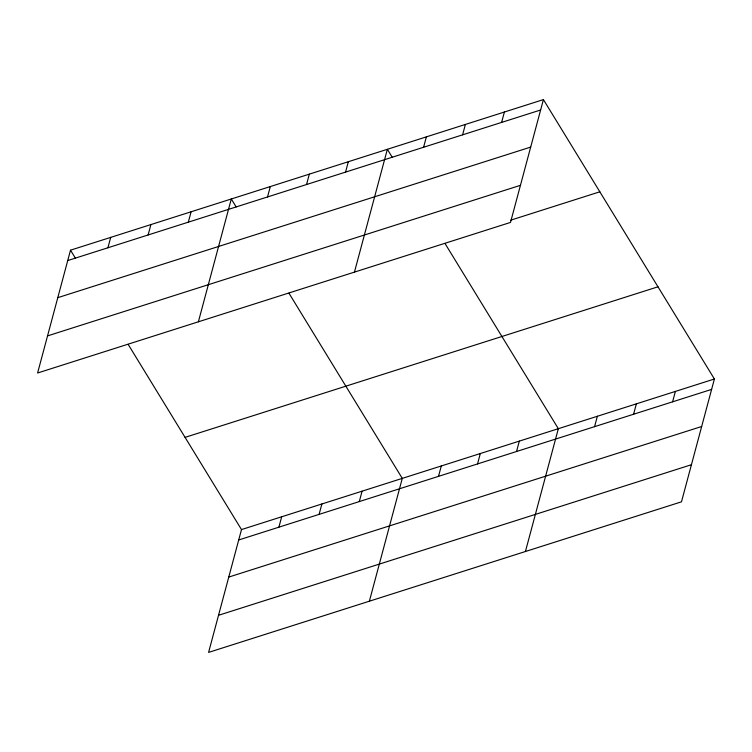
<?xml version="1.0" encoding="UTF-8"?>
<svg xmlns="http://www.w3.org/2000/svg" width="752" height="752" viewBox="0 0 752 752"><rect width="100%" height="100%" fill="white"/><g stroke="black" fill="none" stroke-linecap="round" stroke-linejoin="round"><path stroke-width="1.13" d="M70.509 250.181L37.6 373.001L510.505 222.423L543.414 99.602L70.509 250.181L75.36 258.105M107.921 247.775L110.704 237.378M148.116 234.972L150.908 224.575M188.32 222.169L191.102 211.782M198.387 321.8L231.296 198.979L236.147 206.913M267.524 196.949L270.316 186.562M306.543 184.531L309.326 174.135M128.15 344.36L241.495 529.577L208.586 652.398L681.491 501.819L714.4 378.999L543.414 99.602M345.553 172.105L348.345 161.708M278.907 527.171L281.69 516.784M354.446 272.111L387.355 149.291L392.206 157.224M319.102 514.377L321.894 503.981M423.583 147.26L426.375 136.864M359.306 501.575L362.088 491.178M462.602 134.834L465.385 124.447M369.373 601.205L402.282 478.385L288.937 293.158M501.612 122.416L504.395 112.02M438.51 476.354L441.302 465.958M477.529 463.928L480.312 453.541M516.539 451.51L519.331 441.114M525.432 551.517L558.341 428.696L444.996 243.469M594.569 426.666L597.361 416.27M633.588 414.239L636.371 403.843M672.598 401.822L675.39 391.425M67.727 260.568L540.632 109.989M57.782 297.67L530.686 147.091M47.545 335.9L520.45 185.321M510.664 220.195L599.842 191.798M185.067 437.373L657.972 286.803M241.495 529.577L714.4 378.999M238.713 539.974L711.618 389.395M228.768 577.075L701.672 426.497M218.531 615.296L691.436 464.717"/></g></svg>
